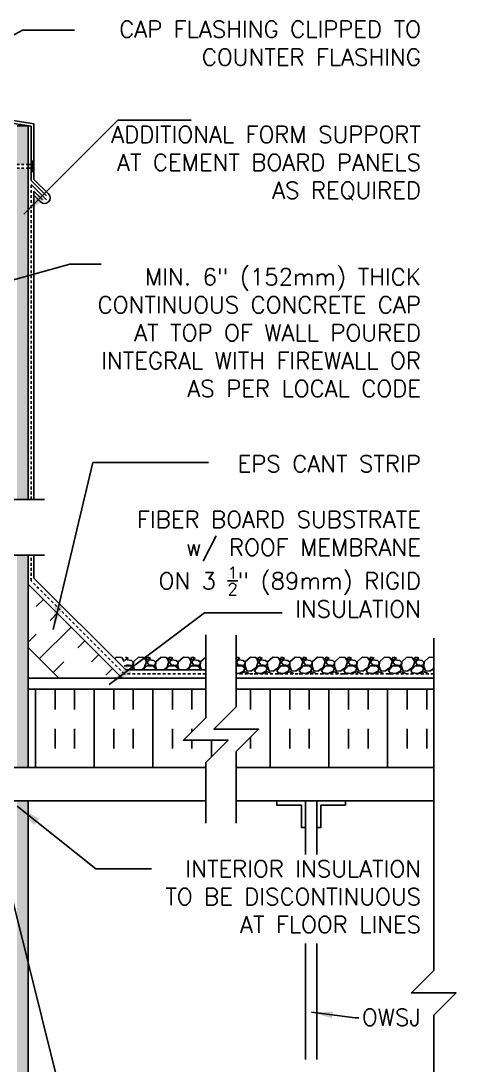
# Model space of a CAD drawing. Header units: inches. Extents: x 250.1 to 306.6, y 242.4 to 324.9.
# Drawn here: x 287.16 to 306.63, y 278.15 to 324.9 of the extents above; entities that cross this region are included whole.
import ezdxf

# ---------------------------------------------------------------- set-up
doc = ezdxf.new("R2010")
doc.units = ezdxf.units.IN
doc.header["$LTSCALE"] = 0.5
doc.header["$MEASUREMENT"] = 0
doc.linetypes.add('DASHED2', pattern=[0.375, 0.25, -0.125])
doc.linetypes.add('HIDDEN2', pattern=[0.1875, 0.125, -0.0625])
for name, color, linetype in [('HATCH', 12, 'Continuous'), ('line25', 2, 'Continuous'), ('LINE50', 5, 'Continuous'), ('LINE9', 9, 'Continuous'), ('TEXT', 4, 'Continuous')]:
    doc.layers.add(name, color=color, linetype=linetype)
doc.styles.add('DIM', font='romans.shx', dxfattribs={"width": 0.7})
doc.styles.add('ROMANS', font='romans.shx', dxfattribs={"height": 1.125})
doc.styles.get("Standard").update_dxf_attribs({"font": 'romans.shx', "height": 1.125})
doc.dimstyles.new('ext', dxfattribs={"dimscale": 12, "dimtxt": 0.09375, "dimasz": 0.09375, "dimexe": 0.09375, "dimexo": 0.0625, "dimgap": 0.0625, "dimtad": 0, "dimjust": 1, "dimdec": 1, "dimzin": 3, "dimdsep": 46, "dimlunit": 4, "dimtxsty": 'DIM', "dimcen": 0.09, "dimdle": 0.09375, "dimclrt": 4, "dimadec": 0, "dimazin": 0, "dimtfac": 1, "dimtdec": 1, "dimtmove": 2, "dimatfit": 3, "dimfxl": 1, "dimfrac": 2, "dimtolj": 1, "dimtzin": 0, "dimarcsym": 0})
doc.dimstyles.new('ext_12', dxfattribs={"dimscale": 12, "dimtxt": 0.09375, "dimasz": 0.09375, "dimexe": 0.09375, "dimexo": 0.0625, "dimgap": 0.0625, "dimtad": 1, "dimdec": 1, "dimzin": 3, "dimdsep": 46, "dimlunit": 4, "dimtxsty": 'DIM', "dimcen": 0.09, "dimdle": 0.09375, "dimclrt": 4, "dimadec": 0, "dimazin": 0, "dimtfac": 1, "dimtdec": 1, "dimtmove": 2, "dimatfit": 3, "dimfxl": 1, "dimfrac": 2, "dimtolj": 1, "dimtzin": 0, "dimarcsym": 0})

msp = doc.modelspace()

# ---------------------------------------------------------------- hatches: boundary and pattern name
at = {"layer": 'HATCH'}
h = msp.add_hatch(dxfattribs=at)
h.set_pattern_fill('AR-SAND', color=256, scale=0.25, style=0)
h.set_pattern_definition([(37.5, (287.2253, 295.21123), (-0.0157483, 0.481706), [0, -0.38, 0, -0.425, 0, -0.40625]), (7.5, (287.2253, 295.2112), (0.442444, 0.705537), [0, -0.205, 0, -0.3425, 0, -0.13125]), (327.5, (286.9178, 295.21123), (0.7785355, 0.001415), [0, -0.125, 0, -0.45, 0, -0.5875]), (317.5, (286.9178, 295.2112), (0.751532, 0.219419), [0, -0.0625, 0, -0.295, 0, -0.3375])])
h.paths.add_polyline_path([(287.495, 300.976), (286.995, 300.976), (286.995, 291.476), (287.495, 291.476)])
h.paths.add_polyline_path([(287.495, 318.306), (286.995, 318.306), (286.995, 309.976), (286.995, 303.478), (287.495, 303.478)])
h.paths.add_polyline_path([(287.495, 320.202), (286.995, 320.202), (286.995, 318.468), (287.495, 318.468)])
h.paths.add_polyline_path([(286.995, 272.419), (286.995, 272.132), (287.495, 272.132), (287.495, 285.917), (287.495, 289.976), (286.995, 289.976)])
h = msp.add_hatch(dxfattribs=at)
h.set_pattern_fill('INSUL', color=256, scale=7, angle=45, style=0)
h.set_pattern_definition([(45, (180.1914, 136.5745), (-1.856155, 1.856155), []), (45, (179.5727, 137.1932), (-1.856155, 1.856155), [0.875, -0.875]), (45, (178.954, 137.812), (-1.856155, 1.856155), [0.875, -0.875])])
h.paths.add_polyline_path([(288.743, 295.601), (291.571, 295.601), (287.495, 299.677), (287.495, 296.849)])
h = msp.add_hatch(dxfattribs=at)
h.set_pattern_fill('INSUL', color=256, scale=7, angle=90, style=0)
h.set_pattern_definition([(90, (180.1914, 136.5745), (-2.625, 2e-16), []), (90, (179.3164, 136.5745), (-2.625, 2e-16), [0.875, -0.875]), (90, (178.4414, 136.5745), (-2.625, 2e-16), [0.875, -0.875])])
h.paths.add_polyline_path([(295.432, 293.695), (295.432, 294.976), (287.495, 294.976), (287.495, 291.476), (295.432, 291.476), (295.432, 291.695), (296.432, 292.695), (294.432, 292.695)])
h.paths.add_polyline_path([(296.797, 294.976), (296.797, 294.185), (295.797, 293.185), (297.797, 293.185), (296.797, 292.185), (296.797, 291.476), (305.634, 291.476), (305.634, 294.976)])

# ---------------------------------------------------------------- linework, layer by layer
at = {"layer": 'HATCH', "color": 6}
for p, q in [((287.745, 320.288), (278.37, 321.819)), ((287.745, 320.288), (287.745, 317.806)), ((287.745, 317.806), (288.396, 317.154)), ((287.745, 317.275), (288.131, 316.889)), ((287.745, 317.099), (288.043, 316.8))]:
    msp.add_line(p, q, dxfattribs=at)
at = {"layer": 'HATCH'}
for p, q in [((287.62, 320.182), (278.37, 321.692)), ((287.62, 320.182), (287.62, 317.754)), ((287.62, 317.754), (288.308, 317.066)), ((287.62, 317.577), (288.311, 316.886)), ((287.745, 303.478), (287.745, 317.275)), ((287.745, 299.958), (287.745, 300.976)), ((291.852, 295.851), (287.745, 299.958)), ((291.432, 296.414), (291.356, 296.346)), ((291.672, 296.394), (291.432, 296.414)), ((291.783, 296.215), (291.673, 296.395)), ((291.791, 296.024), (292.051, 296.024)), ((291.811, 296.285), (291.961, 296.375)), ((291.962, 296.375), (291.842, 296.415)), ((291.892, 296.074), (292.142, 296.044)), ((292.112, 296.265), (291.912, 296.295)), ((292.051, 296.026), (292.181, 295.936)), ((292.193, 296.193), (292.113, 296.263)), ((292.142, 296.045), (292.192, 296.135)), ((292.19, 295.996), (292.251, 295.851)), ((292.201, 296.205), (292.191, 295.995)), ((292.191, 296.134), (292.191, 296.194)), ((292.432, 296.414), (292.202, 296.204)), ((292.672, 296.394), (292.432, 296.414)), ((292.553, 295.851), (292.701, 295.965)), ((292.635, 295.851), (292.791, 296.024)), ((292.783, 296.215), (292.673, 296.395)), ((292.701, 295.964), (292.781, 296.214)), ((292.841, 296.414), (292.771, 296.384)), ((292.771, 296.384), (292.811, 296.284)), ((292.791, 296.024), (293.051, 296.024)), ((292.811, 296.285), (292.961, 296.375)), ((292.911, 296.294), (292.811, 296.194)), ((292.811, 296.195), (292.891, 296.075)), ((292.962, 296.375), (292.842, 296.415)), ((292.892, 296.074), (293.142, 296.044)), ((293.112, 296.265), (292.912, 296.295)), ((293.051, 296.026), (293.181, 295.936)), ((293.193, 296.193), (293.113, 296.263)), ((293.142, 296.045), (293.192, 296.135)), ((293.19, 295.996), (293.251, 295.851)), ((293.201, 296.205), (293.191, 295.995)), ((293.191, 296.134), (293.191, 296.194)), ((293.432, 296.414), (293.202, 296.204)), ((293.672, 296.394), (293.432, 296.414)), ((293.553, 295.851), (293.701, 295.965)), ((293.635, 295.851), (293.791, 296.024)), ((293.783, 296.215), (293.673, 296.395)), ((293.701, 295.964), (293.781, 296.214)), ((293.841, 296.414), (293.771, 296.384)), ((293.771, 296.384), (293.811, 296.284)), ((293.791, 296.024), (294.051, 296.024)), ((293.811, 296.285), (293.961, 296.375)), ((293.911, 296.294), (293.811, 296.194)), ((293.811, 296.195), (293.891, 296.075)), ((293.962, 296.375), (293.842, 296.415)), ((293.892, 296.074), (294.142, 296.044)), ((294.112, 296.265), (293.912, 296.295)), ((294.051, 296.026), (294.181, 295.936)), ((294.193, 296.193), (294.113, 296.263)), ((294.142, 296.045), (294.192, 296.135)), ((294.19, 295.996), (294.251, 295.851)), ((294.201, 296.205), (294.191, 295.995)), ((294.191, 296.134), (294.191, 296.194)), ((294.432, 296.414), (294.202, 296.204)), ((294.672, 296.394), (294.432, 296.414)), ((294.553, 295.851), (294.701, 295.965)), ((294.635, 295.851), (294.791, 296.024)), ((294.783, 296.215), (294.673, 296.395)), ((294.701, 295.964), (294.781, 296.214)), ((294.841, 296.414), (294.771, 296.384)), ((294.771, 296.384), (294.811, 296.284)), ((294.791, 296.024), (295.051, 296.024)), ((294.811, 296.285), (294.961, 296.375)), ((294.911, 296.294), (294.811, 296.194)), ((294.811, 296.195), (294.891, 296.075)), ((294.962, 296.375), (294.842, 296.415)), ((294.892, 296.074), (295.142, 296.044)), ((295.112, 296.265), (294.912, 296.295)), ((295.051, 296.026), (295.181, 295.936)), ((295.193, 296.193), (295.113, 296.263)), ((295.142, 296.045), (295.192, 296.135)), ((295.19, 295.996), (295.251, 295.851)), ((295.201, 296.205), (295.191, 295.995)), ((295.191, 296.134), (295.191, 296.194)), ((295.432, 296.414), (295.202, 296.204)), ((295.432, 296.414), (295.432, 296.414)), ((296.841, 296.414), (296.797, 296.395)), ((296.797, 296.319), (296.811, 296.284)), ((296.797, 296.024), (297.051, 296.024)), ((296.811, 296.285), (296.961, 296.375)), ((296.911, 296.294), (296.811, 296.194)), ((296.811, 296.195), (296.891, 296.075)), ((296.962, 296.375), (296.842, 296.415)), ((296.892, 296.074), (297.142, 296.044)), ((297.112, 296.265), (296.912, 296.295)), ((297.051, 296.026), (297.181, 295.936)), ((297.193, 296.193), (297.113, 296.263)), ((297.142, 296.045), (297.192, 296.135)), ((297.19, 295.996), (297.27, 295.806)), ((297.201, 296.205), (297.191, 295.995)), ((297.191, 296.134), (297.191, 296.194)), ((297.432, 296.414), (297.202, 296.204)), ((297.672, 296.394), (297.432, 296.414)), ((297.481, 295.795), (297.701, 295.965)), ((297.611, 295.824), (297.791, 296.024)), ((297.783, 296.215), (297.673, 296.395)), ((297.701, 295.964), (297.781, 296.214)), ((297.841, 296.414), (297.771, 296.384)), ((297.771, 296.384), (297.811, 296.284)), ((297.791, 296.024), (298.051, 296.024)), ((297.811, 296.285), (297.961, 296.375)), ((297.911, 296.294), (297.811, 296.194)), ((297.811, 296.195), (297.891, 296.075)), ((297.962, 296.375), (297.842, 296.415)), ((297.892, 296.074), (298.142, 296.044)), ((298.112, 296.265), (297.912, 296.295)), ((298.051, 296.026), (298.181, 295.936)), ((298.193, 296.193), (298.113, 296.263)), ((298.142, 296.045), (298.192, 296.135)), ((298.19, 295.996), (298.27, 295.806)), ((298.201, 296.205), (298.191, 295.995)), ((298.191, 296.134), (298.191, 296.194)), ((298.432, 296.414), (298.202, 296.204)), ((298.672, 296.394), (298.432, 296.414)), ((298.481, 295.795), (298.701, 295.965)), ((298.611, 295.824), (298.791, 296.024)), ((298.783, 296.215), (298.673, 296.395)), ((298.701, 295.964), (298.781, 296.214)), ((298.841, 296.414), (298.771, 296.384)), ((298.771, 296.384), (298.811, 296.284)), ((298.791, 296.024), (299.051, 296.024)), ((298.811, 296.285), (298.961, 296.375)), ((298.911, 296.294), (298.811, 296.194)), ((298.811, 296.195), (298.891, 296.075)), ((298.962, 296.375), (298.842, 296.415)), ((298.892, 296.074), (299.142, 296.044)), ((299.112, 296.265), (298.912, 296.295)), ((299.051, 296.026), (299.181, 295.936)), ((299.193, 296.193), (299.113, 296.263)), ((299.142, 296.045), (299.192, 296.135)), ((299.19, 295.996), (299.27, 295.806)), ((299.201, 296.205), (299.191, 295.995)), ((299.191, 296.134), (299.191, 296.194)), ((299.432, 296.414), (299.202, 296.204)), ((299.672, 296.394), (299.432, 296.414)), ((299.481, 295.795), (299.701, 295.965)), ((299.611, 295.824), (299.791, 296.024)), ((299.783, 296.215), (299.673, 296.395)), ((299.701, 295.964), (299.781, 296.214)), ((299.841, 296.414), (299.771, 296.384)), ((299.771, 296.384), (299.811, 296.284)), ((299.791, 296.024), (300.051, 296.024)), ((299.811, 296.285), (299.961, 296.375)), ((299.911, 296.294), (299.811, 296.194)), ((299.811, 296.195), (299.891, 296.075)), ((299.962, 296.375), (299.842, 296.415)), ((299.892, 296.074), (300.142, 296.044)), ((300.112, 296.265), (299.912, 296.295)), ((300.051, 296.026), (300.181, 295.936)), ((300.193, 296.193), (300.113, 296.263)), ((300.142, 296.045), (300.192, 296.135)), ((300.19, 295.996), (300.27, 295.806)), ((300.201, 296.205), (300.191, 295.995)), ((300.191, 296.134), (300.191, 296.194)), ((300.432, 296.414), (300.202, 296.204)), ((300.672, 296.394), (300.432, 296.414)), ((300.481, 295.795), (300.701, 295.965)), ((300.611, 295.824), (300.791, 296.024)), ((300.783, 296.215), (300.673, 296.395)), ((300.701, 295.964), (300.781, 296.214)), ((300.841, 296.414), (300.771, 296.384)), ((300.771, 296.384), (300.811, 296.284)), ((300.791, 296.024), (301.051, 296.024)), ((300.811, 296.285), (300.961, 296.375)), ((300.911, 296.294), (300.811, 296.194)), ((300.811, 296.195), (300.891, 296.075)), ((300.962, 296.375), (300.842, 296.415)), ((300.892, 296.074), (301.142, 296.044)), ((301.112, 296.265), (300.912, 296.295)), ((301.051, 296.026), (301.181, 295.936)), ((301.193, 296.193), (301.113, 296.263)), ((301.142, 296.045), (301.192, 296.135)), ((301.19, 295.996), (301.27, 295.806)), ((301.201, 296.205), (301.191, 295.995)), ((301.191, 296.134), (301.191, 296.194)), ((301.432, 296.414), (301.202, 296.204)), ((301.672, 296.394), (301.432, 296.414)), ((301.481, 295.795), (301.701, 295.965)), ((301.611, 295.824), (301.791, 296.024)), ((301.783, 296.215), (301.673, 296.395)), ((301.701, 295.964), (301.781, 296.214)), ((301.841, 296.414), (301.771, 296.384)), ((301.771, 296.384), (301.811, 296.284)), ((301.791, 296.024), (302.051, 296.024)), ((301.811, 296.285), (301.961, 296.375)), ((301.911, 296.294), (301.811, 296.194)), ((301.811, 296.195), (301.891, 296.075)), ((301.962, 296.375), (301.842, 296.415)), ((301.892, 296.074), (302.142, 296.044)), ((302.112, 296.265), (301.912, 296.295)), ((302.051, 296.026), (302.181, 295.936)), ((302.193, 296.193), (302.113, 296.263)), ((302.142, 296.045), (302.192, 296.135)), ((302.19, 295.996), (302.27, 295.806)), ((302.201, 296.205), (302.191, 295.995)), ((302.191, 296.134), (302.191, 296.194)), ((302.432, 296.414), (302.202, 296.204)), ((302.672, 296.394), (302.432, 296.414)), ((302.481, 295.795), (302.701, 295.965)), ((302.611, 295.824), (302.791, 296.024)), ((302.783, 296.215), (302.673, 296.395)), ((302.701, 295.964), (302.781, 296.214)), ((302.841, 296.414), (302.771, 296.384)), ((302.771, 296.384), (302.811, 296.284)), ((302.791, 296.024), (303.051, 296.024)), ((302.811, 296.285), (302.961, 296.375)), ((302.911, 296.294), (302.811, 296.194)), ((302.811, 296.195), (302.891, 296.075)), ((302.962, 296.375), (302.842, 296.415)), ((302.892, 296.074), (303.142, 296.044)), ((303.112, 296.265), (302.912, 296.295)), ((303.051, 296.026), (303.181, 295.936)), ((303.193, 296.193), (303.113, 296.263)), ((303.142, 296.045), (303.192, 296.135)), ((303.19, 295.996), (303.27, 295.806)), ((303.201, 296.205), (303.191, 295.995)), ((303.191, 296.134), (303.191, 296.194)), ((303.432, 296.414), (303.202, 296.204)), ((303.672, 296.394), (303.432, 296.414)), ((303.481, 295.795), (303.701, 295.965)), ((303.611, 295.824), (303.791, 296.024)), ((303.783, 296.215), (303.673, 296.395)), ((303.701, 295.964), (303.781, 296.214)), ((303.841, 296.414), (303.771, 296.384)), ((303.771, 296.384), (303.811, 296.284)), ((303.791, 296.024), (304.051, 296.024)), ((303.811, 296.285), (303.961, 296.375)), ((303.911, 296.294), (303.811, 296.194)), ((303.811, 296.195), (303.891, 296.075)), ((303.962, 296.375), (303.842, 296.415)), ((303.892, 296.074), (304.142, 296.044)), ((304.112, 296.265), (303.912, 296.295)), ((304.051, 296.026), (304.181, 295.936)), ((304.193, 296.193), (304.113, 296.263)), ((304.142, 296.045), (304.192, 296.135)), ((304.19, 295.996), (304.27, 295.806)), ((304.201, 296.205), (304.191, 295.995)), ((304.191, 296.134), (304.191, 296.194)), ((304.432, 296.414), (304.202, 296.204)), ((304.672, 296.394), (304.432, 296.414)), ((304.481, 295.795), (304.701, 295.965)), ((304.611, 295.824), (304.791, 296.024)), ((304.783, 296.215), (304.673, 296.395)), ((304.701, 295.964), (304.781, 296.214)), ((304.841, 296.414), (304.771, 296.384)), ((304.771, 296.384), (304.811, 296.284)), ((304.791, 296.024), (305.051, 296.024)), ((304.811, 296.285), (304.961, 296.375)), ((304.911, 296.294), (304.811, 296.194)), ((304.811, 296.195), (304.891, 296.075)), ((304.962, 296.375), (304.842, 296.415)), ((304.892, 296.074), (305.142, 296.044)), ((305.112, 296.265), (304.912, 296.295)), ((305.051, 296.026), (305.181, 295.936)), ((305.193, 296.193), (305.113, 296.263)), ((305.142, 296.045), (305.192, 296.135)), ((305.19, 295.996), (305.27, 295.806)), ((305.201, 296.205), (305.191, 295.995)), ((305.191, 296.134), (305.191, 296.194)), ((305.432, 296.414), (305.202, 296.204)), ((305.634, 296.397), (305.432, 296.414)), ((295.432, 295.851), (291.852, 295.851)), ((292.182, 295.934), (292.158, 295.851)), ((293.182, 295.934), (293.158, 295.851)), ((294.182, 295.934), (294.158, 295.851)), ((295.182, 295.934), (295.158, 295.851)), ((296.931, 295.686), (296.797, 295.697)), ((297.142, 295.794), (296.932, 295.684)), ((297.009, 295.663), (297.031, 295.714)), ((297.031, 295.714), (297.191, 295.764)), ((297.182, 295.934), (297.142, 295.794)), ((297.191, 295.764), (297.351, 295.704)), ((297.271, 295.804), (297.481, 295.794)), ((297.352, 295.704), (297.371, 295.663)), ((297.702, 295.673), (297.601, 295.663)), ((297.683, 295.704), (297.613, 295.824)), ((297.931, 295.686), (297.681, 295.706)), ((297.75, 295.663), (297.701, 295.675)), ((298.142, 295.794), (297.932, 295.684)), ((298.009, 295.663), (298.031, 295.714)), ((298.031, 295.714), (298.191, 295.764)), ((298.182, 295.934), (298.142, 295.794)), ((298.191, 295.764), (298.351, 295.704)), ((298.271, 295.804), (298.481, 295.794)), ((298.352, 295.704), (298.371, 295.663)), ((298.702, 295.673), (298.601, 295.663)), ((298.683, 295.704), (298.613, 295.824)), ((298.931, 295.686), (298.681, 295.706)), ((298.75, 295.663), (298.701, 295.675)), ((299.142, 295.794), (298.932, 295.684)), ((299.009, 295.663), (299.031, 295.714)), ((299.031, 295.714), (299.191, 295.764)), ((299.182, 295.934), (299.142, 295.794)), ((299.191, 295.764), (299.351, 295.704)), ((299.271, 295.804), (299.481, 295.794)), ((299.352, 295.704), (299.371, 295.663)), ((299.702, 295.673), (299.601, 295.663)), ((299.683, 295.704), (299.613, 295.824)), ((299.931, 295.686), (299.681, 295.706)), ((299.75, 295.663), (299.701, 295.675)), ((300.142, 295.794), (299.932, 295.684)), ((300.009, 295.663), (300.031, 295.714)), ((300.031, 295.714), (300.191, 295.764)), ((300.182, 295.934), (300.142, 295.794)), ((300.191, 295.764), (300.351, 295.704)), ((300.271, 295.804), (300.481, 295.794)), ((300.352, 295.704), (300.371, 295.663)), ((300.702, 295.673), (300.601, 295.663)), ((300.683, 295.704), (300.613, 295.824)), ((300.931, 295.686), (300.681, 295.706)), ((300.75, 295.663), (300.701, 295.675)), ((301.142, 295.794), (300.932, 295.684)), ((301.009, 295.663), (301.031, 295.714)), ((301.031, 295.714), (301.191, 295.764)), ((301.182, 295.934), (301.142, 295.794)), ((301.191, 295.764), (301.351, 295.704)), ((301.271, 295.804), (301.481, 295.794)), ((301.352, 295.704), (301.371, 295.663)), ((301.702, 295.673), (301.601, 295.663)), ((301.683, 295.704), (301.613, 295.824)), ((301.931, 295.686), (301.681, 295.706)), ((301.75, 295.663), (301.701, 295.675)), ((302.142, 295.794), (301.932, 295.684)), ((302.009, 295.663), (302.031, 295.714)), ((302.031, 295.714), (302.191, 295.764)), ((302.182, 295.934), (302.142, 295.794)), ((302.191, 295.764), (302.351, 295.704)), ((302.271, 295.804), (302.481, 295.794)), ((302.352, 295.704), (302.371, 295.663)), ((302.702, 295.673), (302.601, 295.663)), ((302.683, 295.704), (302.613, 295.824)), ((302.931, 295.686), (302.681, 295.706)), ((302.75, 295.663), (302.701, 295.675)), ((303.142, 295.794), (302.932, 295.684)), ((303.009, 295.663), (303.031, 295.714)), ((303.031, 295.714), (303.191, 295.764)), ((303.182, 295.934), (303.142, 295.794)), ((303.191, 295.764), (303.351, 295.704)), ((303.271, 295.804), (303.481, 295.794)), ((303.352, 295.704), (303.371, 295.663)), ((303.702, 295.673), (303.601, 295.663)), ((303.683, 295.704), (303.613, 295.824)), ((303.931, 295.686), (303.681, 295.706)), ((303.75, 295.663), (303.701, 295.675)), ((304.142, 295.794), (303.932, 295.684)), ((304.009, 295.663), (304.031, 295.714)), ((304.031, 295.714), (304.191, 295.764)), ((304.182, 295.934), (304.142, 295.794)), ((304.191, 295.764), (304.351, 295.704)), ((304.271, 295.804), (304.481, 295.794)), ((304.352, 295.704), (304.371, 295.663)), ((304.702, 295.673), (304.601, 295.663)), ((304.683, 295.704), (304.613, 295.824)), ((304.931, 295.686), (304.681, 295.706)), ((304.75, 295.663), (304.701, 295.675)), ((305.142, 295.794), (304.932, 295.684)), ((305.009, 295.663), (305.031, 295.714)), ((305.031, 295.714), (305.191, 295.764)), ((305.182, 295.934), (305.142, 295.794)), ((305.191, 295.764), (305.351, 295.704)), ((305.271, 295.804), (305.481, 295.794)), ((305.352, 295.704), (305.371, 295.663)), ((305.481, 295.795), (305.634, 295.913)), ((305.634, 295.666), (305.601, 295.663)), ((305.611, 295.824), (305.634, 295.85)), ((305.634, 295.787), (305.613, 295.824))]:
    msp.add_line(p, q, dxfattribs=at)
at = {"layer": 'HATCH', "linetype": 'HIDDEN2'}
for p, q in [((286.995, 318.468), (287.495, 318.468)), ((287.495, 318.306), (286.995, 318.306))]:
    msp.add_line(p, q, dxfattribs=at)
at = {"layer": 'HATCH', "linetype": 'Continuous'}
for p, q in [((287.495, 318.468), (287.62, 318.468)), ((287.495, 318.306), (287.62, 318.306))]:
    msp.add_line(p, q, dxfattribs=at)
at = {"layer": 'HATCH'}
msp.add_lwpolyline([(287.62, 318.159), (287.62, 318.615), (287.704, 318.615), (287.704, 318.159)], close=True, dxfattribs=at)
at = {"layer": 'HATCH', "color": 6}
msp.add_arc((288.22, 316.977), 0.25, 225, 45, dxfattribs=at)
at = {"layer": 'line25'}
for p, q in [((287.495, 291.476), (287.495, 300.976)), ((291.696, 295.476), (287.495, 299.677)), ((288.868, 295.476), (287.495, 296.849))]:
    msp.add_line(p, q, dxfattribs=at)
at = {"layer": 'line25', "color": 192}
for p, q in [((286.557, 289.976), (295.432, 289.976)), ((296.797, 289.976), (305.634, 289.976))]:
    msp.add_line(p, q, dxfattribs=at)
at = {"layer": 'line25'}
for points in [[(295.432, 294.976), (287.495, 294.976)], [(305.634, 294.976), (296.797, 294.976)]]:
    msp.add_lwpolyline(points, dxfattribs=at)
at = {"layer": 'LINE50', "color": 9, "linetype": 'DASHED2'}
for p, q in [((287.62, 303.478), (287.62, 317.577)), ((287.62, 299.833), (287.62, 300.976)), ((291.789, 295.663), (287.62, 299.833)), ((295.432, 295.663), (291.789, 295.663)), ((305.634, 295.663), (296.797, 295.663))]:
    msp.add_line(p, q, dxfattribs=at)
at = {"layer": 'LINE50', "color": 9}
msp.add_line((287.495, 272.132), (287.495, 289.976), dxfattribs=at)
at = {"layer": 'LINE9'}
for p, q in [((286.995, 320.202), (287.495, 320.202)), ((287.495, 320.202), (287.495, 303.478)), ((282.389, 291.476), (295.432, 291.476)), ((296.797, 291.476), (305.634, 291.476)), ((299.901, 289.976), (299.901, 287.573)), ((300.401, 289.976), (300.401, 287.573)), ((299.901, 283.59), (299.901, 278.404)), ((300.401, 283.59), (300.401, 278.404))]:
    msp.add_line(p, q, dxfattribs=at)
for points in [[(268.432, 303.478), (277.326, 303.478), (278.326, 304.478), (278.326, 302.478), (279.326, 303.478), (288.219, 303.478)], [(268.432, 300.976), (277.326, 300.976), (278.326, 301.976), (278.326, 299.976), (279.326, 300.976), (288.219, 300.976)], [(295.432, 288.976), (295.432, 291.695), (296.432, 292.695), (294.432, 292.695), (295.432, 293.695), (295.432, 297.414)], [(296.797, 288.976), (296.797, 292.185), (297.797, 293.185), (295.797, 293.185), (296.797, 294.185), (296.797, 297.395)], [(305.634, 297.27), (305.634, 282.38), (304.634, 281.38), (305.634, 281.38), (306.634, 281.38), (305.634, 280.38), (305.634, 266.935)], [(295.432, 295.476), (287.495, 295.476)], [(305.634, 295.476), (296.797, 295.476)], [(299.901, 288.788), (299.714, 288.788), (299.714, 289.788), (298.612, 289.788), (298.612, 289.976), (301.691, 289.976), (301.691, 289.788), (300.589, 289.788), (300.589, 288.788), (300.401, 288.788)]]:
    msp.add_lwpolyline(points, dxfattribs=at)

# ---------------------------------------------------------------- texts
at = {"layer": 'TEXT', "char_height": 0.75, "attachment_point": 6}
for s, insert, width in [('\\A1;CAP FLASHING CLIPPED TO COUNTER FLASHING ', (305.061, 323.903), 15.57124), ('\\A1;ADDITIONAL FORM SUPPORT AT CEMENT BOARD PANELS AS REQUIRED ', (305.061, 318.532), 15.57124), ('\\A1;MIN. 6" (152mm) THICK CONTINUOUS CONCRETE CAP AT TOP OF WALL POURED INTEGRAL WITH FIREWALL OR AS PER LOCAL CODE ', (305.061, 310.941), 16.10288)]:
    msp.add_mtext(s, dxfattribs=dict(at, insert=insert, width=width))
at = {"layer": 'TEXT', "char_height": 0.75, "style": 'ROMANS'}
for s, insert, width, attachment_point in [('\\A1;EPS CANT STRIP', (305.059, 305.45), 9.59335, 3), ('\\A1;FIBER BOARD SUBSTRATE\\Pw/ ROOF MEMBRANE \\PON 3 {\\H0.7x;\\S1/2;}" (89mm) RIGID \\PINSULATION', (305.059, 302.957), 26.1134, 3), ('\\A1;INTERIOR INSULATION TO BE DISCONTINUOUS AT FLOOR LINES', (305.067, 285.69), 13.00001, 6), ('\\A1;OWSJ', (305.057, 280.289), 12.22718, 6)]:
    msp.add_mtext(s, dxfattribs=dict(at, insert=insert, width=width, attachment_point=attachment_point))

# ---------------------------------------------------------------- leaders
at = {"layer": 'TEXT'}
for points, dimstyle, override in [([(281.37, 321.329), (287.239, 324.492), (289.567, 324.492)], 'ext', {"dimgap": 0.0625, "dimtad": 0}), ([(282.907, 312.219), (289.355, 314.012), (290.751, 314.012)], 'ext', {"dimgap": 0.0625, "dimtad": 0}), ([(288.603, 297.647), (290.38, 305.126), (295.552, 305.126)], 'ext_12', {"dimgap": 0.0625, "dimtad": 0}), ([(291.108, 295.183), (295.378, 298.396), (298.86, 298.396)], 'ext_12', {"dimgap": 0.0625, "dimtad": 0}), ([(285.682, 289.976), (288.764, 277.585), (290.279, 277.585)], 'ext_12', {"dimgap": 0.0625, "dimtad": 0}), ([(286.995, 289.738), (290.515, 286.932), (293.008, 286.932)], 'ext_12', {"dimgap": 0.0625, "dimtad": 0}), ([(300.168, 280.512), (302.112, 280.266), (302.28, 280.266)], 'ext_12', {"dimasz": 0.078125, "dimgap": 0.0625, "dimtad": 0})]:
    msp.add_leader(points, dimstyle=dimstyle, override=override, dxfattribs=at)
msp.add_leader([(287.302, 316.246), (291.502, 320.451), (294.778, 320.451)], dimstyle='ext', dxfattribs=at)

doc.saveas('drawing.dxf')
